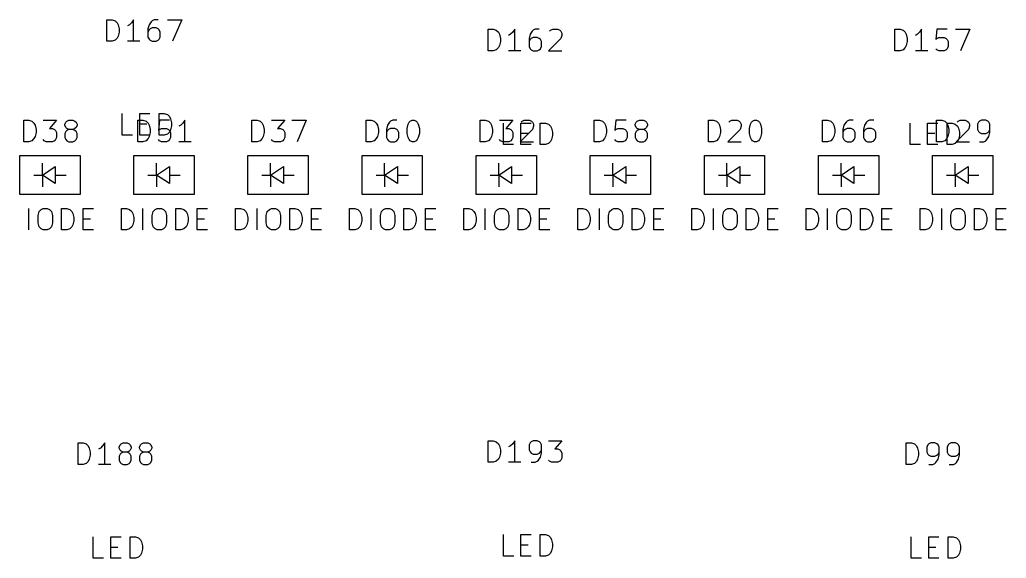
# Model space of a CAD drawing. Extents: x 34 to 373, y -124 to -1.
# Drawn here: x 326.77 to 372.6, y -122.47 to -97.45 of the extents above; entities that cross this region are included whole.
import ezdxf

# ---------------------------------------------------------------- set-up
doc = ezdxf.new("R2010")
doc.units = 0
doc.layers.add('BLACK', color=7, linetype='CONTINUOUS')

msp = doc.modelspace()

# ---------------------------------------------------------------- linework, layer by layer
at = {"layer": 'BLACK', "linetype": 'CONTINUOUS'}
for p, q in [((330.821, -98.4464), (330.821, -97.4464)), ((330.821, -97.4464), (331.059, -97.4464)), ((331.059, -97.4464), (331.201, -97.494)), ((331.201, -97.494), (331.297, -97.5892)), ((331.297, -97.5892), (331.344, -97.6845)), ((331.963, -97.5892), (331.868, -97.6845)), ((332.059, -97.4464), (331.963, -97.5892)), ((332.059, -98.4464), (332.059, -97.4464)), ((332.868, -97.5416), (332.773, -97.6845)), ((332.916, -97.494), (332.868, -97.5416)), ((333.011, -97.4464), (332.916, -97.494)), ((333.201, -97.4464), (333.011, -97.4464)), ((333.63, -97.4464), (334.297, -97.4464)), ((334.297, -97.4464), (333.868, -98.4464)), ((331.344, -97.6845), (331.392, -97.875)), ((331.392, -98.0178), (331.344, -98.2083)), ((331.392, -97.875), (331.392, -98.0178)), ((331.868, -97.6845), (331.773, -97.7321)), ((332.773, -97.6845), (332.725, -97.875)), ((332.725, -97.875), (332.725, -98.2559)), ((332.773, -97.9226), (332.725, -98.0178)), ((332.821, -97.875), (332.773, -97.9226)), ((332.916, -97.8273), (332.821, -97.875)), ((333.106, -97.8273), (332.916, -97.8273)), ((333.201, -97.875), (333.106, -97.8273)), ((333.249, -97.9226), (333.201, -97.875)), ((333.297, -98.0178), (333.249, -97.9226)), ((333.297, -98.2559), (333.297, -98.0178)), ((348.525, -98.8864), (348.525, -97.8864)), ((348.525, -97.8864), (348.763, -97.8864)), ((348.763, -97.8864), (348.905, -97.934)), ((348.905, -97.934), (349.001, -98.0292)), ((349.001, -98.0292), (349.048, -98.1245)), ((349.667, -98.0292), (349.572, -98.1245)), ((349.763, -97.8864), (349.667, -98.0292)), ((349.763, -98.8864), (349.763, -97.8864)), ((350.572, -97.9816), (350.477, -98.1245)), ((350.62, -97.934), (350.572, -97.9816)), ((350.715, -97.8864), (350.62, -97.934)), ((350.905, -97.8864), (350.715, -97.8864)), ((351.382, -97.9816), (351.429, -97.934)), ((351.429, -97.934), (351.525, -97.8864)), ((351.525, -97.8864), (351.763, -97.8864)), ((351.763, -97.8864), (351.858, -97.934)), ((351.858, -97.934), (351.905, -97.9816)), ((351.905, -97.9816), (351.953, -98.0769)), ((367.423, -98.8864), (367.423, -97.8864)), ((367.423, -97.8864), (367.661, -97.8864)), ((367.661, -97.8864), (367.803, -97.934)), ((367.803, -97.934), (367.899, -98.0292)), ((367.899, -98.0292), (367.946, -98.1245)), ((368.565, -98.0292), (368.47, -98.1245)), ((368.661, -97.8864), (368.565, -98.0292)), ((368.661, -98.8864), (368.661, -97.8864)), ((369.375, -97.8864), (369.327, -98.3626)), ((369.851, -97.8864), (369.375, -97.8864)), ((370.232, -97.8864), (370.899, -97.8864)), ((370.899, -97.8864), (370.47, -98.8864)), ((331.059, -98.4464), (330.821, -98.4464)), ((331.201, -98.3988), (331.059, -98.4464)), ((331.297, -98.3035), (331.201, -98.3988)), ((331.344, -98.2083), (331.297, -98.3035)), ((332.344, -98.4464), (331.773, -98.4464)), ((332.725, -98.2559), (332.773, -98.3511)), ((332.773, -98.3511), (332.821, -98.3988)), ((332.821, -98.3988), (332.916, -98.4464)), ((332.916, -98.4464), (333.106, -98.4464)), ((333.106, -98.4464), (333.201, -98.3988)), ((333.201, -98.3988), (333.249, -98.3511)), ((333.249, -98.3511), (333.297, -98.2559)), ((349.048, -98.1245), (349.096, -98.315)), ((349.096, -98.4578), (349.048, -98.6483)), ((349.096, -98.315), (349.096, -98.4578)), ((349.572, -98.1245), (349.477, -98.1721)), ((350.477, -98.1245), (350.429, -98.315)), ((350.429, -98.315), (350.429, -98.6959)), ((350.477, -98.3626), (350.429, -98.4578)), ((350.525, -98.315), (350.477, -98.3626)), ((350.62, -98.2673), (350.525, -98.315)), ((350.81, -98.2673), (350.62, -98.2673)), ((350.905, -98.315), (350.81, -98.2673)), ((350.953, -98.3626), (350.905, -98.315)), ((351.001, -98.4578), (350.953, -98.3626)), ((351.001, -98.6959), (351.001, -98.4578)), ((351.905, -98.315), (351.334, -98.8864)), ((351.953, -98.1721), (351.905, -98.315)), ((351.953, -98.0769), (351.953, -98.1721)), ((367.946, -98.1245), (367.994, -98.315)), ((367.994, -98.4578), (367.946, -98.6483)), ((367.994, -98.315), (367.994, -98.4578)), ((368.47, -98.1245), (368.375, -98.1721)), ((369.327, -98.3626), (369.375, -98.315)), ((369.375, -98.315), (369.47, -98.2673)), ((369.47, -98.2673), (369.708, -98.2673)), ((369.708, -98.2673), (369.803, -98.315)), ((369.803, -98.315), (369.851, -98.3626)), ((369.851, -98.3626), (369.899, -98.4578)), ((369.899, -98.4578), (369.899, -98.6959)), ((348.763, -98.8864), (348.525, -98.8864)), ((348.905, -98.8388), (348.763, -98.8864)), ((349.001, -98.7435), (348.905, -98.8388)), ((349.048, -98.6483), (349.001, -98.7435)), ((350.048, -98.8864), (349.477, -98.8864)), ((350.429, -98.6959), (350.477, -98.7911)), ((350.477, -98.7911), (350.525, -98.8388)), ((350.525, -98.8388), (350.62, -98.8864)), ((350.62, -98.8864), (350.81, -98.8864)), ((350.81, -98.8864), (350.905, -98.8388)), ((350.905, -98.8388), (350.953, -98.7911)), ((350.953, -98.7911), (351.001, -98.6959)), ((351.334, -98.8864), (351.953, -98.8864)), ((367.661, -98.8864), (367.423, -98.8864)), ((367.803, -98.8388), (367.661, -98.8864)), ((367.899, -98.7435), (367.803, -98.8388)), ((367.946, -98.6483), (367.899, -98.7435)), ((368.946, -98.8864), (368.375, -98.8864)), ((369.375, -98.8388), (369.327, -98.7911)), ((369.47, -98.8864), (369.375, -98.8388)), ((369.708, -98.8864), (369.47, -98.8864)), ((369.803, -98.8388), (369.708, -98.8864)), ((369.851, -98.7911), (369.803, -98.8388)), ((369.899, -98.6959), (369.851, -98.7911)), ((326.954, -103.113), (326.954, -102.113)), ((326.954, -102.113), (327.192, -102.113)), ((327.192, -102.113), (327.335, -102.161)), ((327.335, -102.161), (327.43, -102.256)), ((327.858, -102.113), (328.478, -102.113)), ((328.478, -102.113), (328.144, -102.494)), ((328.906, -102.209), (328.954, -102.161)), ((328.954, -102.161), (329.049, -102.113)), ((329.049, -102.113), (329.239, -102.113)), ((329.239, -102.113), (329.335, -102.161)), ((329.335, -102.161), (329.382, -102.209)), ((331.532, -102.806), (331.532, -101.806)), ((332.255, -103.113), (332.255, -102.113)), ((332.255, -102.113), (332.493, -102.113)), ((332.341, -102.806), (332.341, -101.806)), ((332.341, -101.806), (332.818, -101.806)), ((332.493, -102.113), (332.636, -102.161)), ((332.636, -102.161), (332.731, -102.256)), ((333.255, -102.113), (333.207, -102.59)), ((333.246, -102.806), (333.246, -101.806)), ((333.246, -101.806), (333.484, -101.806)), ((333.731, -102.113), (333.255, -102.113)), ((333.484, -101.806), (333.627, -101.854)), ((333.627, -101.854), (333.722, -101.949)), ((333.722, -101.949), (333.77, -102.044)), ((333.77, -102.044), (333.818, -102.235)), ((334.445, -102.113), (334.35, -102.256)), ((334.445, -103.113), (334.445, -102.113)), ((337.555, -103.113), (337.555, -102.113)), ((337.555, -102.113), (337.793, -102.113)), ((337.793, -102.113), (337.936, -102.161)), ((337.936, -102.161), (338.031, -102.256)), ((338.459, -102.113), (339.079, -102.113)), ((339.079, -102.113), (338.745, -102.494)), ((339.412, -102.113), (340.079, -102.113)), ((340.079, -102.113), (339.65, -103.113)), ((342.856, -103.113), (342.856, -102.113)), ((342.856, -102.113), (343.094, -102.113)), ((343.094, -102.113), (343.237, -102.161)), ((343.237, -102.161), (343.332, -102.256)), ((343.999, -102.161), (343.951, -102.209)), ((344.094, -102.113), (343.999, -102.161)), ((344.284, -102.113), (344.094, -102.113)), ((344.856, -102.209), (344.903, -102.161)), ((344.903, -102.161), (344.999, -102.113)), ((344.999, -102.113), (345.094, -102.113)), ((345.094, -102.113), (345.189, -102.161)), ((345.189, -102.161), (345.237, -102.209)), ((348.156, -103.113), (348.156, -102.113)), ((348.156, -102.113), (348.394, -102.113)), ((348.394, -102.113), (348.537, -102.161)), ((348.537, -102.161), (348.632, -102.256)), ((349.06, -102.113), (349.68, -102.113)), ((349.68, -102.113), (349.346, -102.494)), ((350.06, -102.209), (350.108, -102.161)), ((350.108, -102.161), (350.203, -102.113)), ((350.203, -102.113), (350.441, -102.113)), ((350.441, -102.113), (350.537, -102.161)), ((350.537, -102.161), (350.584, -102.209)), ((353.457, -103.113), (353.457, -102.113)), ((353.457, -102.113), (353.695, -102.113)), ((353.695, -102.113), (353.838, -102.161)), ((353.838, -102.161), (353.933, -102.256)), ((354.457, -102.113), (354.409, -102.59)), ((354.933, -102.113), (354.457, -102.113)), ((355.409, -102.209), (355.457, -102.161)), ((355.457, -102.161), (355.552, -102.113)), ((355.552, -102.113), (355.742, -102.113)), ((355.742, -102.113), (355.838, -102.161)), ((355.838, -102.161), (355.885, -102.209)), ((358.757, -103.113), (358.757, -102.113)), ((358.757, -102.113), (358.995, -102.113)), ((358.995, -102.113), (359.138, -102.161)), ((359.138, -102.161), (359.233, -102.256)), ((359.709, -102.209), (359.757, -102.161)), ((359.757, -102.161), (359.852, -102.113)), ((359.852, -102.113), (360.09, -102.113)), ((360.09, -102.113), (360.185, -102.161)), ((360.185, -102.161), (360.233, -102.209)), ((360.757, -102.209), (360.804, -102.161)), ((360.804, -102.161), (360.9, -102.113)), ((360.9, -102.113), (360.995, -102.113)), ((360.995, -102.113), (361.09, -102.161)), ((361.09, -102.161), (361.138, -102.209)), ((364.058, -103.113), (364.058, -102.113)), ((364.058, -102.113), (364.296, -102.113)), ((364.296, -102.113), (364.439, -102.161)), ((364.439, -102.161), (364.534, -102.256)), ((365.201, -102.161), (365.153, -102.209)), ((365.296, -102.113), (365.201, -102.161)), ((365.486, -102.113), (365.296, -102.113)), ((366.153, -102.161), (366.105, -102.209)), ((366.248, -102.113), (366.153, -102.161)), ((366.439, -102.113), (366.248, -102.113)), ((369.358, -103.113), (369.358, -102.113)), ((369.358, -102.113), (369.596, -102.113)), ((369.596, -102.113), (369.739, -102.161)), ((369.739, -102.161), (369.834, -102.256)), ((370.31, -102.209), (370.358, -102.161)), ((370.358, -102.161), (370.453, -102.113)), ((370.453, -102.113), (370.691, -102.113)), ((370.691, -102.113), (370.786, -102.161)), ((370.786, -102.161), (370.834, -102.209)), ((371.358, -102.161), (371.31, -102.209)), ((371.453, -102.113), (371.358, -102.161)), ((371.643, -102.113), (371.453, -102.113)), ((371.739, -102.161), (371.643, -102.113)), ((371.786, -102.209), (371.739, -102.161)), ((327.43, -102.256), (327.478, -102.351)), ((327.478, -102.351), (327.525, -102.542)), ((327.525, -102.542), (327.525, -102.685)), ((328.144, -102.494), (328.287, -102.494)), ((328.287, -102.494), (328.382, -102.542)), ((328.382, -102.542), (328.43, -102.59)), ((328.43, -102.59), (328.478, -102.685)), ((328.858, -102.304), (328.906, -102.209)), ((328.858, -102.351), (328.858, -102.304)), ((328.906, -102.447), (328.858, -102.351)), ((328.906, -102.637), (328.858, -102.732)), ((328.954, -102.494), (328.906, -102.447)), ((328.954, -102.59), (328.906, -102.637)), ((329.049, -102.542), (328.954, -102.494)), ((329.049, -102.542), (328.954, -102.59)), ((329.239, -102.542), (329.049, -102.542)), ((329.335, -102.494), (329.239, -102.542)), ((329.335, -102.59), (329.239, -102.542)), ((329.382, -102.447), (329.335, -102.494)), ((329.382, -102.637), (329.335, -102.59)), ((329.382, -102.209), (329.43, -102.304)), ((329.43, -102.351), (329.382, -102.447)), ((329.43, -102.732), (329.382, -102.637)), ((329.43, -102.304), (329.43, -102.351)), ((332.341, -102.283), (332.675, -102.283)), ((332.731, -102.256), (332.779, -102.351)), ((332.779, -102.351), (332.826, -102.542)), ((332.826, -102.542), (332.826, -102.685)), ((333.207, -102.59), (333.255, -102.542)), ((333.255, -102.542), (333.35, -102.494)), ((333.35, -102.494), (333.588, -102.494)), ((333.588, -102.494), (333.683, -102.542)), ((333.683, -102.542), (333.731, -102.59)), ((333.77, -102.568), (333.722, -102.664)), ((333.731, -102.59), (333.779, -102.685)), ((333.818, -102.378), (333.77, -102.568)), ((333.818, -102.235), (333.818, -102.378)), ((334.255, -102.351), (334.159, -102.399)), ((334.35, -102.256), (334.255, -102.351)), ((338.031, -102.256), (338.079, -102.351)), ((338.079, -102.351), (338.126, -102.542)), ((338.126, -102.542), (338.126, -102.685)), ((338.745, -102.494), (338.888, -102.494)), ((338.888, -102.494), (338.983, -102.542)), ((338.983, -102.542), (339.031, -102.59)), ((339.031, -102.59), (339.079, -102.685)), ((343.332, -102.256), (343.38, -102.351)), ((343.38, -102.351), (343.427, -102.542)), ((343.427, -102.542), (343.427, -102.685)), ((343.856, -102.351), (343.808, -102.542)), ((343.808, -102.542), (343.808, -102.923)), ((343.856, -102.59), (343.808, -102.685)), ((343.951, -102.209), (343.856, -102.351)), ((343.903, -102.542), (343.856, -102.59)), ((343.999, -102.494), (343.903, -102.542)), ((344.189, -102.494), (343.999, -102.494)), ((344.284, -102.542), (344.189, -102.494)), ((344.332, -102.59), (344.284, -102.542)), ((344.38, -102.685), (344.332, -102.59)), ((344.76, -102.494), (344.808, -102.304)), ((344.76, -102.732), (344.76, -102.494)), ((344.808, -102.304), (344.856, -102.209)), ((345.237, -102.209), (345.284, -102.304)), ((345.284, -102.304), (345.332, -102.494)), ((345.332, -102.494), (345.332, -102.732)), ((348.632, -102.256), (348.68, -102.351)), ((348.68, -102.351), (348.727, -102.542)), ((348.727, -102.542), (348.727, -102.685)), ((349.236, -103.246), (349.236, -102.246)), ((349.346, -102.494), (349.489, -102.494)), ((349.489, -102.494), (349.584, -102.542)), ((349.584, -102.542), (349.632, -102.59)), ((349.632, -102.59), (349.68, -102.685)), ((350.584, -102.542), (350.013, -103.113)), ((350.045, -103.246), (350.045, -102.246)), ((350.045, -102.246), (350.522, -102.246)), ((350.584, -102.209), (350.632, -102.304)), ((350.632, -102.399), (350.584, -102.542)), ((350.632, -102.304), (350.632, -102.399)), ((350.95, -103.246), (350.95, -102.246)), ((350.95, -102.246), (351.188, -102.246)), ((351.188, -102.246), (351.331, -102.294)), ((351.331, -102.294), (351.426, -102.389)), ((351.426, -102.389), (351.474, -102.484)), ((351.474, -102.484), (351.522, -102.675)), ((353.933, -102.256), (353.981, -102.351)), ((353.981, -102.351), (354.028, -102.542)), ((354.028, -102.542), (354.028, -102.685)), ((354.409, -102.59), (354.457, -102.542)), ((354.457, -102.542), (354.552, -102.494)), ((354.552, -102.494), (354.79, -102.494)), ((354.79, -102.494), (354.885, -102.542)), ((354.885, -102.542), (354.933, -102.59)), ((354.933, -102.59), (354.981, -102.685)), ((355.361, -102.304), (355.409, -102.209)), ((355.361, -102.351), (355.361, -102.304)), ((355.409, -102.447), (355.361, -102.351)), ((355.409, -102.637), (355.361, -102.732)), ((355.457, -102.494), (355.409, -102.447)), ((355.457, -102.59), (355.409, -102.637)), ((355.552, -102.542), (355.457, -102.494)), ((355.552, -102.542), (355.457, -102.59)), ((355.742, -102.542), (355.552, -102.542)), ((355.838, -102.494), (355.742, -102.542)), ((355.838, -102.59), (355.742, -102.542)), ((355.885, -102.447), (355.838, -102.494)), ((355.885, -102.637), (355.838, -102.59)), ((355.885, -102.209), (355.933, -102.304)), ((355.933, -102.351), (355.885, -102.447)), ((355.933, -102.732), (355.885, -102.637)), ((355.933, -102.304), (355.933, -102.351)), ((359.233, -102.256), (359.281, -102.351)), ((359.281, -102.351), (359.328, -102.542)), ((359.328, -102.542), (359.328, -102.685)), ((360.233, -102.542), (359.661, -103.113)), ((360.233, -102.209), (360.281, -102.304)), ((360.281, -102.399), (360.233, -102.542)), ((360.281, -102.304), (360.281, -102.399)), ((360.661, -102.494), (360.709, -102.304)), ((360.661, -102.732), (360.661, -102.494)), ((360.709, -102.304), (360.757, -102.209)), ((361.138, -102.209), (361.185, -102.304)), ((361.185, -102.304), (361.233, -102.494)), ((361.233, -102.494), (361.233, -102.732)), ((364.534, -102.256), (364.582, -102.351)), ((364.582, -102.351), (364.629, -102.542)), ((364.629, -102.542), (364.629, -102.685)), ((365.058, -102.351), (365.01, -102.542)), ((365.01, -102.542), (365.01, -102.923)), ((365.058, -102.59), (365.01, -102.685)), ((365.153, -102.209), (365.058, -102.351)), ((365.105, -102.542), (365.058, -102.59)), ((365.201, -102.494), (365.105, -102.542)), ((365.391, -102.494), (365.201, -102.494)), ((365.486, -102.542), (365.391, -102.494)), ((365.534, -102.59), (365.486, -102.542)), ((365.582, -102.685), (365.534, -102.59)), ((366.01, -102.351), (365.962, -102.542)), ((365.962, -102.542), (365.962, -102.923)), ((366.01, -102.59), (365.962, -102.685)), ((366.105, -102.209), (366.01, -102.351)), ((366.058, -102.542), (366.01, -102.59)), ((366.153, -102.494), (366.058, -102.542)), ((366.343, -102.494), (366.153, -102.494)), ((366.439, -102.542), (366.343, -102.494)), ((366.486, -102.59), (366.439, -102.542)), ((366.534, -102.685), (366.486, -102.59)), ((368.134, -103.246), (368.134, -102.246)), ((368.943, -103.246), (368.943, -102.246)), ((368.943, -102.246), (369.42, -102.246)), ((369.834, -102.256), (369.882, -102.351)), ((369.848, -103.246), (369.848, -102.246)), ((369.848, -102.246), (370.086, -102.246)), ((369.882, -102.351), (369.929, -102.542)), ((369.929, -102.542), (369.929, -102.685)), ((370.086, -102.246), (370.229, -102.294)), ((370.229, -102.294), (370.324, -102.389)), ((370.834, -102.542), (370.262, -103.113)), ((370.324, -102.389), (370.372, -102.484)), ((370.372, -102.484), (370.42, -102.675)), ((370.834, -102.209), (370.882, -102.304)), ((370.882, -102.399), (370.834, -102.542)), ((370.882, -102.304), (370.882, -102.399)), ((371.31, -102.209), (371.262, -102.304)), ((371.262, -102.304), (371.262, -102.542)), ((371.262, -102.542), (371.31, -102.637)), ((371.31, -102.637), (371.358, -102.685)), ((371.739, -102.685), (371.786, -102.637)), ((371.834, -102.304), (371.786, -102.209)), ((371.786, -102.637), (371.834, -102.542)), ((371.834, -102.685), (371.834, -102.304)), ((327.192, -103.113), (326.954, -103.113)), ((327.335, -103.066), (327.192, -103.113)), ((327.43, -102.971), (327.335, -103.066)), ((327.478, -102.875), (327.43, -102.971)), ((327.525, -102.685), (327.478, -102.875)), ((327.906, -103.066), (327.858, -103.018)), ((328.001, -103.113), (327.906, -103.066)), ((328.287, -103.113), (328.001, -103.113)), ((328.382, -103.066), (328.287, -103.113)), ((328.43, -103.018), (328.382, -103.066)), ((328.478, -102.923), (328.43, -103.018)), ((328.478, -102.685), (328.478, -102.923)), ((328.858, -102.732), (328.858, -102.923)), ((328.858, -102.923), (328.906, -103.018)), ((328.906, -103.018), (328.954, -103.066)), ((328.954, -103.066), (329.049, -103.113)), ((329.049, -103.113), (329.239, -103.113)), ((329.239, -103.113), (329.335, -103.066)), ((329.335, -103.066), (329.382, -103.018)), ((329.382, -103.018), (329.43, -102.923)), ((329.43, -102.923), (329.43, -102.732)), ((332.008, -102.806), (331.532, -102.806)), ((332.493, -103.113), (332.255, -103.113)), ((332.818, -102.806), (332.341, -102.806)), ((332.636, -103.066), (332.493, -103.113)), ((332.731, -102.971), (332.636, -103.066)), ((332.779, -102.875), (332.731, -102.971)), ((332.826, -102.685), (332.779, -102.875)), ((333.255, -103.066), (333.207, -103.018)), ((333.484, -102.806), (333.246, -102.806)), ((333.35, -103.113), (333.255, -103.066)), ((333.588, -103.113), (333.35, -103.113)), ((333.627, -102.759), (333.484, -102.806)), ((333.683, -103.066), (333.588, -103.113)), ((333.722, -102.664), (333.627, -102.759)), ((333.731, -103.018), (333.683, -103.066)), ((333.779, -102.923), (333.731, -103.018)), ((333.779, -102.685), (333.779, -102.923)), ((334.731, -103.113), (334.159, -103.113)), ((337.793, -103.113), (337.555, -103.113)), ((337.936, -103.066), (337.793, -103.113)), ((338.031, -102.971), (337.936, -103.066)), ((338.079, -102.875), (338.031, -102.971)), ((338.126, -102.685), (338.079, -102.875)), ((338.507, -103.066), (338.459, -103.018)), ((338.602, -103.113), (338.507, -103.066)), ((338.888, -103.113), (338.602, -103.113)), ((338.983, -103.066), (338.888, -103.113)), ((339.031, -103.018), (338.983, -103.066)), ((339.079, -102.923), (339.031, -103.018)), ((339.079, -102.685), (339.079, -102.923)), ((343.094, -103.113), (342.856, -103.113)), ((343.237, -103.066), (343.094, -103.113)), ((343.332, -102.971), (343.237, -103.066)), ((343.38, -102.875), (343.332, -102.971)), ((343.427, -102.685), (343.38, -102.875)), ((343.808, -102.923), (343.856, -103.018)), ((343.856, -103.018), (343.903, -103.066)), ((343.903, -103.066), (343.999, -103.113)), ((343.999, -103.113), (344.189, -103.113)), ((344.189, -103.113), (344.284, -103.066)), ((344.284, -103.066), (344.332, -103.018)), ((344.332, -103.018), (344.38, -102.923)), ((344.38, -102.923), (344.38, -102.685)), ((344.808, -102.923), (344.76, -102.732)), ((344.856, -103.018), (344.808, -102.923)), ((344.903, -103.066), (344.856, -103.018)), ((344.999, -103.113), (344.903, -103.066)), ((345.094, -103.113), (344.999, -103.113)), ((345.189, -103.066), (345.094, -103.113)), ((345.237, -103.018), (345.189, -103.066)), ((345.284, -102.923), (345.237, -103.018)), ((345.332, -102.732), (345.284, -102.923)), ((348.394, -103.113), (348.156, -103.113)), ((348.537, -103.066), (348.394, -103.113)), ((348.632, -102.971), (348.537, -103.066)), ((348.68, -102.875), (348.632, -102.971)), ((348.727, -102.685), (348.68, -102.875)), ((349.108, -103.066), (349.06, -103.018)), ((349.203, -103.113), (349.108, -103.066)), ((349.489, -103.113), (349.203, -103.113)), ((349.584, -103.066), (349.489, -103.113)), ((349.632, -103.018), (349.584, -103.066)), ((349.68, -102.923), (349.632, -103.018)), ((349.68, -102.685), (349.68, -102.923)), ((350.013, -103.113), (350.632, -103.113)), ((350.045, -102.723), (350.379, -102.723)), ((351.426, -103.104), (351.331, -103.199)), ((351.474, -103.008), (351.426, -103.104)), ((351.522, -102.818), (351.474, -103.008)), ((351.522, -102.675), (351.522, -102.818)), ((353.695, -103.113), (353.457, -103.113)), ((353.838, -103.066), (353.695, -103.113)), ((353.933, -102.971), (353.838, -103.066)), ((353.981, -102.875), (353.933, -102.971)), ((354.028, -102.685), (353.981, -102.875)), ((354.457, -103.066), (354.409, -103.018)), ((354.552, -103.113), (354.457, -103.066)), ((354.79, -103.113), (354.552, -103.113)), ((354.885, -103.066), (354.79, -103.113)), ((354.933, -103.018), (354.885, -103.066)), ((354.981, -102.923), (354.933, -103.018)), ((354.981, -102.685), (354.981, -102.923)), ((355.361, -102.732), (355.361, -102.923)), ((355.361, -102.923), (355.409, -103.018)), ((355.409, -103.018), (355.457, -103.066)), ((355.457, -103.066), (355.552, -103.113)), ((355.552, -103.113), (355.742, -103.113)), ((355.742, -103.113), (355.838, -103.066)), ((355.838, -103.066), (355.885, -103.018)), ((355.885, -103.018), (355.933, -102.923)), ((355.933, -102.923), (355.933, -102.732)), ((358.995, -103.113), (358.757, -103.113)), ((359.138, -103.066), (358.995, -103.113)), ((359.233, -102.971), (359.138, -103.066)), ((359.281, -102.875), (359.233, -102.971)), ((359.328, -102.685), (359.281, -102.875)), ((359.661, -103.113), (360.281, -103.113)), ((360.709, -102.923), (360.661, -102.732)), ((360.757, -103.018), (360.709, -102.923)), ((360.804, -103.066), (360.757, -103.018)), ((360.9, -103.113), (360.804, -103.066)), ((360.995, -103.113), (360.9, -103.113)), ((361.09, -103.066), (360.995, -103.113)), ((361.138, -103.018), (361.09, -103.066)), ((361.185, -102.923), (361.138, -103.018)), ((361.233, -102.732), (361.185, -102.923)), ((364.296, -103.113), (364.058, -103.113)), ((364.439, -103.066), (364.296, -103.113)), ((364.534, -102.971), (364.439, -103.066)), ((364.582, -102.875), (364.534, -102.971)), ((364.629, -102.685), (364.582, -102.875)), ((365.01, -102.923), (365.058, -103.018)), ((365.058, -103.018), (365.105, -103.066)), ((365.105, -103.066), (365.201, -103.113)), ((365.201, -103.113), (365.391, -103.113)), ((365.391, -103.113), (365.486, -103.066)), ((365.486, -103.066), (365.534, -103.018)), ((365.534, -103.018), (365.582, -102.923)), ((365.582, -102.923), (365.582, -102.685)), ((365.962, -102.923), (366.01, -103.018)), ((366.01, -103.018), (366.058, -103.066)), ((366.058, -103.066), (366.153, -103.113)), ((366.153, -103.113), (366.343, -103.113)), ((366.343, -103.113), (366.439, -103.066)), ((366.439, -103.066), (366.486, -103.018)), ((366.486, -103.018), (366.534, -102.923)), ((366.534, -102.923), (366.534, -102.685)), ((368.943, -102.723), (369.277, -102.723)), ((369.596, -103.113), (369.358, -103.113)), ((369.739, -103.066), (369.596, -103.113)), ((369.834, -102.971), (369.739, -103.066)), ((369.882, -102.875), (369.834, -102.971)), ((369.929, -102.685), (369.882, -102.875)), ((370.324, -103.104), (370.229, -103.199)), ((370.262, -103.113), (370.882, -103.113)), ((370.372, -103.008), (370.324, -103.104)), ((370.42, -102.818), (370.372, -103.008)), ((370.42, -102.675), (370.42, -102.818)), ((371.358, -102.685), (371.453, -102.732)), ((371.358, -103.113), (371.548, -103.113)), ((371.453, -102.732), (371.643, -102.732)), ((371.548, -103.113), (371.643, -103.066)), ((371.643, -102.732), (371.739, -102.685)), ((371.643, -103.066), (371.691, -103.018)), ((371.691, -103.018), (371.786, -102.875)), ((371.786, -102.875), (371.834, -102.685)), ((349.712, -103.246), (349.236, -103.246)), ((350.522, -103.246), (350.045, -103.246)), ((351.188, -103.246), (350.95, -103.246)), ((351.331, -103.199), (351.188, -103.246)), ((368.61, -103.246), (368.134, -103.246)), ((369.42, -103.246), (368.943, -103.246)), ((370.086, -103.246), (369.848, -103.246)), ((370.229, -103.199), (370.086, -103.246)), ((326.768, -103.761), (329.568, -103.761)), ((326.768, -105.561), (326.768, -103.761)), ((329.568, -103.761), (329.568, -105.561)), ((332.069, -103.761), (334.869, -103.761)), ((332.069, -105.561), (332.069, -103.761)), ((334.869, -103.761), (334.869, -105.561)), ((337.369, -103.761), (340.169, -103.761)), ((337.369, -105.561), (337.369, -103.761)), ((340.169, -103.761), (340.169, -105.561)), ((342.67, -103.761), (345.47, -103.761)), ((342.67, -105.561), (342.67, -103.761)), ((345.47, -103.761), (345.47, -105.561)), ((347.97, -103.761), (350.77, -103.761)), ((347.97, -105.561), (347.97, -103.761)), ((350.77, -103.761), (350.77, -105.561)), ((353.271, -103.761), (356.071, -103.761)), ((353.271, -105.561), (353.271, -103.761)), ((356.071, -103.761), (356.071, -105.561)), ((358.571, -103.761), (361.371, -103.761)), ((358.571, -105.561), (358.571, -103.761)), ((361.371, -103.761), (361.371, -105.561)), ((363.872, -103.761), (366.672, -103.761)), ((363.872, -105.561), (363.872, -103.761)), ((366.672, -103.761), (366.672, -105.561)), ((369.172, -103.761), (371.972, -103.761)), ((369.172, -105.561), (369.172, -103.761)), ((371.972, -103.761), (371.972, -105.561)), ((327.818, -104.661), (327.818, -104.111)), ((327.818, -104.661), (328.418, -104.261)), ((328.418, -104.261), (328.418, -105.061)), ((333.119, -104.661), (333.119, -104.111)), ((333.119, -104.661), (333.719, -104.261)), ((333.719, -104.261), (333.719, -105.061)), ((338.419, -104.661), (338.419, -104.111)), ((338.419, -104.661), (339.019, -104.261)), ((339.019, -104.261), (339.019, -105.061)), ((343.72, -104.661), (343.72, -104.111)), ((343.72, -104.661), (344.32, -104.261)), ((344.32, -104.261), (344.32, -105.061)), ((349.02, -104.661), (349.02, -104.111)), ((349.02, -104.661), (349.62, -104.261)), ((349.62, -104.261), (349.62, -105.061)), ((354.321, -104.661), (354.321, -104.111)), ((354.321, -104.661), (354.921, -104.261)), ((354.921, -104.261), (354.921, -105.061)), ((359.621, -104.661), (359.621, -104.111)), ((359.621, -104.661), (360.221, -104.261)), ((360.221, -104.261), (360.221, -105.061)), ((364.922, -104.661), (364.922, -104.111)), ((364.922, -104.661), (365.522, -104.261)), ((365.522, -104.261), (365.522, -105.061)), ((370.222, -104.661), (370.222, -104.111)), ((370.222, -104.661), (370.822, -104.261)), ((370.822, -104.261), (370.822, -105.061)), ((327.418, -104.661), (327.818, -104.661)), ((327.818, -104.661), (327.818, -105.211)), ((328.418, -105.061), (327.818, -104.661)), ((328.418, -104.661), (328.918, -104.661)), ((332.719, -104.661), (333.119, -104.661)), ((333.119, -104.661), (333.119, -105.211)), ((333.719, -105.061), (333.119, -104.661)), ((333.719, -104.661), (334.219, -104.661)), ((338.019, -104.661), (338.419, -104.661)), ((338.419, -104.661), (338.419, -105.211)), ((339.019, -105.061), (338.419, -104.661)), ((339.019, -104.661), (339.519, -104.661)), ((343.32, -104.661), (343.72, -104.661)), ((343.72, -104.661), (343.72, -105.211)), ((344.32, -105.061), (343.72, -104.661)), ((344.32, -104.661), (344.82, -104.661)), ((348.62, -104.661), (349.02, -104.661)), ((349.02, -104.661), (349.02, -105.211)), ((349.62, -105.061), (349.02, -104.661)), ((349.62, -104.661), (350.12, -104.661)), ((353.921, -104.661), (354.321, -104.661)), ((354.321, -104.661), (354.321, -105.211)), ((354.921, -105.061), (354.321, -104.661)), ((354.921, -104.661), (355.421, -104.661)), ((359.221, -104.661), (359.621, -104.661)), ((359.621, -104.661), (359.621, -105.211)), ((360.221, -105.061), (359.621, -104.661)), ((360.221, -104.661), (360.721, -104.661)), ((364.522, -104.661), (364.922, -104.661)), ((364.922, -104.661), (364.922, -105.211)), ((365.522, -105.061), (364.922, -104.661)), ((365.522, -104.661), (366.022, -104.661)), ((369.822, -104.661), (370.222, -104.661)), ((370.222, -104.661), (370.222, -105.211)), ((370.822, -105.061), (370.222, -104.661)), ((370.822, -104.661), (371.322, -104.661)), ((329.568, -105.561), (326.768, -105.561)), ((334.869, -105.561), (332.069, -105.561)), ((340.169, -105.561), (337.369, -105.561)), ((345.47, -105.561), (342.67, -105.561)), ((350.77, -105.561), (347.97, -105.561)), ((356.071, -105.561), (353.271, -105.561)), ((361.371, -105.561), (358.571, -105.561)), ((366.672, -105.561), (363.872, -105.561)), ((371.972, -105.561), (369.172, -105.561)), ((327.192, -107.213), (327.192, -106.213)), ((327.668, -106.356), (327.763, -106.261)), ((327.763, -106.261), (327.858, -106.213)), ((327.858, -106.213), (328.049, -106.213)), ((328.049, -106.213), (328.144, -106.261)), ((328.144, -106.261), (328.239, -106.356)), ((328.716, -107.213), (328.716, -106.213)), ((328.716, -106.213), (328.954, -106.213)), ((328.954, -106.213), (329.097, -106.261)), ((329.097, -106.261), (329.192, -106.356)), ((329.716, -107.213), (329.716, -106.213)), ((329.716, -106.213), (330.192, -106.213)), ((331.493, -107.213), (331.493, -106.213)), ((331.493, -106.213), (331.731, -106.213)), ((331.731, -106.213), (331.874, -106.261)), ((331.874, -106.261), (331.969, -106.356)), ((332.493, -107.213), (332.493, -106.213)), ((332.969, -106.356), (333.064, -106.261)), ((333.064, -106.261), (333.159, -106.213)), ((333.159, -106.213), (333.35, -106.213)), ((333.35, -106.213), (333.445, -106.261)), ((333.445, -106.261), (333.54, -106.356)), ((334.017, -107.213), (334.017, -106.213)), ((334.017, -106.213), (334.255, -106.213)), ((334.255, -106.213), (334.398, -106.261)), ((334.398, -106.261), (334.493, -106.356)), ((335.017, -107.213), (335.017, -106.213)), ((335.017, -106.213), (335.493, -106.213)), ((336.793, -107.213), (336.793, -106.213)), ((336.793, -106.213), (337.031, -106.213)), ((337.031, -106.213), (337.174, -106.261)), ((337.174, -106.261), (337.269, -106.356)), ((337.793, -107.213), (337.793, -106.213)), ((338.269, -106.356), (338.364, -106.261)), ((338.364, -106.261), (338.459, -106.213)), ((338.459, -106.213), (338.65, -106.213)), ((338.65, -106.213), (338.745, -106.261)), ((338.745, -106.261), (338.84, -106.356)), ((339.317, -107.213), (339.317, -106.213)), ((339.317, -106.213), (339.555, -106.213)), ((339.555, -106.213), (339.698, -106.261)), ((339.698, -106.261), (339.793, -106.356)), ((340.317, -107.213), (340.317, -106.213)), ((340.317, -106.213), (340.793, -106.213)), ((342.094, -107.213), (342.094, -106.213)), ((342.094, -106.213), (342.332, -106.213)), ((342.332, -106.213), (342.475, -106.261)), ((342.475, -106.261), (342.57, -106.356)), ((343.094, -107.213), (343.094, -106.213)), ((343.57, -106.356), (343.665, -106.261)), ((343.665, -106.261), (343.76, -106.213)), ((343.76, -106.213), (343.951, -106.213)), ((343.951, -106.213), (344.046, -106.261)), ((344.046, -106.261), (344.141, -106.356)), ((344.618, -107.213), (344.618, -106.213)), ((344.618, -106.213), (344.856, -106.213)), ((344.856, -106.213), (344.999, -106.261)), ((344.999, -106.261), (345.094, -106.356)), ((345.618, -107.213), (345.618, -106.213)), ((345.618, -106.213), (346.094, -106.213)), ((347.394, -107.213), (347.394, -106.213)), ((347.394, -106.213), (347.632, -106.213)), ((347.632, -106.213), (347.775, -106.261)), ((347.775, -106.261), (347.87, -106.356)), ((348.394, -107.213), (348.394, -106.213)), ((348.87, -106.356), (348.965, -106.261)), ((348.965, -106.261), (349.06, -106.213)), ((349.06, -106.213), (349.251, -106.213)), ((349.251, -106.213), (349.346, -106.261)), ((349.346, -106.261), (349.441, -106.356)), ((349.918, -107.213), (349.918, -106.213)), ((349.918, -106.213), (350.156, -106.213)), ((350.156, -106.213), (350.299, -106.261)), ((350.299, -106.261), (350.394, -106.356)), ((350.918, -107.213), (350.918, -106.213)), ((350.918, -106.213), (351.394, -106.213)), ((352.695, -107.213), (352.695, -106.213)), ((352.695, -106.213), (352.933, -106.213)), ((352.933, -106.213), (353.076, -106.261)), ((353.076, -106.261), (353.171, -106.356)), ((353.695, -107.213), (353.695, -106.213)), ((354.171, -106.356), (354.266, -106.261)), ((354.266, -106.261), (354.361, -106.213)), ((354.361, -106.213), (354.552, -106.213)), ((354.552, -106.213), (354.647, -106.261)), ((354.647, -106.261), (354.742, -106.356)), ((355.219, -107.213), (355.219, -106.213)), ((355.219, -106.213), (355.457, -106.213)), ((355.457, -106.213), (355.6, -106.261)), ((355.6, -106.261), (355.695, -106.356)), ((356.219, -107.213), (356.219, -106.213)), ((356.219, -106.213), (356.695, -106.213)), ((357.995, -107.213), (357.995, -106.213)), ((357.995, -106.213), (358.233, -106.213)), ((358.233, -106.213), (358.376, -106.261)), ((358.376, -106.261), (358.471, -106.356)), ((358.995, -107.213), (358.995, -106.213)), ((359.471, -106.356), (359.566, -106.261)), ((359.566, -106.261), (359.661, -106.213)), ((359.661, -106.213), (359.852, -106.213)), ((359.852, -106.213), (359.947, -106.261)), ((359.947, -106.261), (360.042, -106.356)), ((360.519, -107.213), (360.519, -106.213)), ((360.519, -106.213), (360.757, -106.213)), ((360.757, -106.213), (360.9, -106.261)), ((360.9, -106.261), (360.995, -106.356)), ((361.519, -107.213), (361.519, -106.213)), ((361.519, -106.213), (361.995, -106.213)), ((363.296, -107.213), (363.296, -106.213)), ((363.296, -106.213), (363.534, -106.213)), ((363.534, -106.213), (363.677, -106.261)), ((363.677, -106.261), (363.772, -106.356)), ((364.296, -107.213), (364.296, -106.213)), ((364.772, -106.356), (364.867, -106.261)), ((364.867, -106.261), (364.962, -106.213)), ((364.962, -106.213), (365.153, -106.213)), ((365.153, -106.213), (365.248, -106.261)), ((365.248, -106.261), (365.343, -106.356)), ((365.82, -107.213), (365.82, -106.213)), ((365.82, -106.213), (366.058, -106.213)), ((366.058, -106.213), (366.201, -106.261)), ((366.201, -106.261), (366.296, -106.356)), ((366.82, -107.213), (366.82, -106.213)), ((366.82, -106.213), (367.296, -106.213)), ((368.596, -107.213), (368.596, -106.213)), ((368.596, -106.213), (368.834, -106.213)), ((368.834, -106.213), (368.977, -106.261)), ((368.977, -106.261), (369.072, -106.356)), ((369.596, -107.213), (369.596, -106.213)), ((370.072, -106.356), (370.167, -106.261)), ((370.167, -106.261), (370.262, -106.213)), ((370.262, -106.213), (370.453, -106.213)), ((370.453, -106.213), (370.548, -106.261)), ((370.548, -106.261), (370.643, -106.356)), ((371.12, -107.213), (371.12, -106.213)), ((371.12, -106.213), (371.358, -106.213)), ((371.358, -106.213), (371.501, -106.261)), ((371.501, -106.261), (371.596, -106.356)), ((372.12, -107.213), (372.12, -106.213)), ((372.12, -106.213), (372.596, -106.213)), ((327.62, -106.547), (327.668, -106.356)), ((327.62, -106.88), (327.62, -106.547)), ((328.239, -106.356), (328.287, -106.547)), ((328.287, -106.547), (328.287, -106.88)), ((329.192, -106.356), (329.239, -106.451)), ((329.239, -106.451), (329.287, -106.642)), ((329.287, -106.642), (329.287, -106.785)), ((329.716, -106.69), (330.049, -106.69)), ((331.969, -106.356), (332.017, -106.451)), ((332.017, -106.451), (332.064, -106.642)), ((332.064, -106.642), (332.064, -106.785)), ((332.921, -106.547), (332.969, -106.356)), ((332.921, -106.88), (332.921, -106.547)), ((333.54, -106.356), (333.588, -106.547)), ((333.588, -106.547), (333.588, -106.88)), ((334.493, -106.356), (334.54, -106.451)), ((334.54, -106.451), (334.588, -106.642)), ((334.588, -106.642), (334.588, -106.785)), ((335.017, -106.69), (335.35, -106.69)), ((337.269, -106.356), (337.317, -106.451)), ((337.317, -106.451), (337.364, -106.642)), ((337.364, -106.642), (337.364, -106.785)), ((338.221, -106.547), (338.269, -106.356)), ((338.221, -106.88), (338.221, -106.547)), ((338.84, -106.356), (338.888, -106.547)), ((338.888, -106.547), (338.888, -106.88)), ((339.793, -106.356), (339.84, -106.451)), ((339.84, -106.451), (339.888, -106.642)), ((339.888, -106.642), (339.888, -106.785)), ((340.317, -106.69), (340.65, -106.69)), ((342.57, -106.356), (342.618, -106.451)), ((342.618, -106.451), (342.665, -106.642)), ((342.665, -106.642), (342.665, -106.785)), ((343.522, -106.547), (343.57, -106.356)), ((343.522, -106.88), (343.522, -106.547)), ((344.141, -106.356), (344.189, -106.547)), ((344.189, -106.547), (344.189, -106.88)), ((345.094, -106.356), (345.141, -106.451)), ((345.141, -106.451), (345.189, -106.642)), ((345.189, -106.642), (345.189, -106.785)), ((345.618, -106.69), (345.951, -106.69)), ((347.87, -106.356), (347.918, -106.451)), ((347.918, -106.451), (347.965, -106.642)), ((347.965, -106.642), (347.965, -106.785)), ((348.822, -106.547), (348.87, -106.356)), ((348.822, -106.88), (348.822, -106.547)), ((349.441, -106.356), (349.489, -106.547)), ((349.489, -106.547), (349.489, -106.88)), ((350.394, -106.356), (350.441, -106.451)), ((350.441, -106.451), (350.489, -106.642)), ((350.489, -106.642), (350.489, -106.785)), ((350.918, -106.69), (351.251, -106.69)), ((353.171, -106.356), (353.219, -106.451)), ((353.219, -106.451), (353.266, -106.642)), ((353.266, -106.642), (353.266, -106.785)), ((354.123, -106.547), (354.171, -106.356)), ((354.123, -106.88), (354.123, -106.547)), ((354.742, -106.356), (354.79, -106.547)), ((354.79, -106.547), (354.79, -106.88)), ((355.695, -106.356), (355.742, -106.451)), ((355.742, -106.451), (355.79, -106.642)), ((355.79, -106.642), (355.79, -106.785)), ((356.219, -106.69), (356.552, -106.69)), ((358.471, -106.356), (358.519, -106.451)), ((358.519, -106.451), (358.566, -106.642)), ((358.566, -106.642), (358.566, -106.785)), ((359.423, -106.547), (359.471, -106.356)), ((359.423, -106.88), (359.423, -106.547)), ((360.042, -106.356), (360.09, -106.547)), ((360.09, -106.547), (360.09, -106.88)), ((360.995, -106.356), (361.042, -106.451)), ((361.042, -106.451), (361.09, -106.642)), ((361.09, -106.642), (361.09, -106.785)), ((361.519, -106.69), (361.852, -106.69)), ((363.772, -106.356), (363.82, -106.451)), ((363.82, -106.451), (363.867, -106.642)), ((363.867, -106.642), (363.867, -106.785)), ((364.724, -106.547), (364.772, -106.356)), ((364.724, -106.88), (364.724, -106.547)), ((365.343, -106.356), (365.391, -106.547)), ((365.391, -106.547), (365.391, -106.88)), ((366.296, -106.356), (366.343, -106.451)), ((366.343, -106.451), (366.391, -106.642)), ((366.391, -106.642), (366.391, -106.785)), ((366.82, -106.69), (367.153, -106.69)), ((369.072, -106.356), (369.12, -106.451)), ((369.12, -106.451), (369.167, -106.642)), ((369.167, -106.642), (369.167, -106.785)), ((370.024, -106.547), (370.072, -106.356)), ((370.024, -106.88), (370.024, -106.547)), ((370.643, -106.356), (370.691, -106.547)), ((370.691, -106.547), (370.691, -106.88)), ((371.596, -106.356), (371.643, -106.451)), ((371.643, -106.451), (371.691, -106.642)), ((371.691, -106.642), (371.691, -106.785)), ((372.12, -106.69), (372.453, -106.69)), ((327.668, -107.071), (327.62, -106.88)), ((327.763, -107.166), (327.668, -107.071)), ((327.858, -107.213), (327.763, -107.166)), ((328.049, -107.213), (327.858, -107.213)), ((328.144, -107.166), (328.049, -107.213)), ((328.239, -107.071), (328.144, -107.166)), ((328.287, -106.88), (328.239, -107.071)), ((328.954, -107.213), (328.716, -107.213)), ((329.097, -107.166), (328.954, -107.213)), ((329.192, -107.071), (329.097, -107.166)), ((329.239, -106.975), (329.192, -107.071)), ((329.287, -106.785), (329.239, -106.975)), ((330.192, -107.213), (329.716, -107.213)), ((331.731, -107.213), (331.493, -107.213)), ((331.874, -107.166), (331.731, -107.213)), ((331.969, -107.071), (331.874, -107.166)), ((332.017, -106.975), (331.969, -107.071)), ((332.064, -106.785), (332.017, -106.975)), ((332.969, -107.071), (332.921, -106.88)), ((333.064, -107.166), (332.969, -107.071)), ((333.159, -107.213), (333.064, -107.166)), ((333.35, -107.213), (333.159, -107.213)), ((333.445, -107.166), (333.35, -107.213)), ((333.54, -107.071), (333.445, -107.166)), ((333.588, -106.88), (333.54, -107.071)), ((334.255, -107.213), (334.017, -107.213)), ((334.398, -107.166), (334.255, -107.213)), ((334.493, -107.071), (334.398, -107.166)), ((334.54, -106.975), (334.493, -107.071)), ((334.588, -106.785), (334.54, -106.975)), ((335.493, -107.213), (335.017, -107.213)), ((337.031, -107.213), (336.793, -107.213)), ((337.174, -107.166), (337.031, -107.213)), ((337.269, -107.071), (337.174, -107.166)), ((337.317, -106.975), (337.269, -107.071)), ((337.364, -106.785), (337.317, -106.975)), ((338.269, -107.071), (338.221, -106.88)), ((338.364, -107.166), (338.269, -107.071)), ((338.459, -107.213), (338.364, -107.166)), ((338.65, -107.213), (338.459, -107.213)), ((338.745, -107.166), (338.65, -107.213)), ((338.84, -107.071), (338.745, -107.166)), ((338.888, -106.88), (338.84, -107.071)), ((339.555, -107.213), (339.317, -107.213)), ((339.698, -107.166), (339.555, -107.213)), ((339.793, -107.071), (339.698, -107.166)), ((339.84, -106.975), (339.793, -107.071)), ((339.888, -106.785), (339.84, -106.975)), ((340.793, -107.213), (340.317, -107.213)), ((342.332, -107.213), (342.094, -107.213)), ((342.475, -107.166), (342.332, -107.213)), ((342.57, -107.071), (342.475, -107.166)), ((342.618, -106.975), (342.57, -107.071)), ((342.665, -106.785), (342.618, -106.975)), ((343.57, -107.071), (343.522, -106.88)), ((343.665, -107.166), (343.57, -107.071)), ((343.76, -107.213), (343.665, -107.166)), ((343.951, -107.213), (343.76, -107.213)), ((344.046, -107.166), (343.951, -107.213)), ((344.141, -107.071), (344.046, -107.166)), ((344.189, -106.88), (344.141, -107.071)), ((344.856, -107.213), (344.618, -107.213)), ((344.999, -107.166), (344.856, -107.213)), ((345.094, -107.071), (344.999, -107.166)), ((345.141, -106.975), (345.094, -107.071)), ((345.189, -106.785), (345.141, -106.975)), ((346.094, -107.213), (345.618, -107.213)), ((347.632, -107.213), (347.394, -107.213)), ((347.775, -107.166), (347.632, -107.213)), ((347.87, -107.071), (347.775, -107.166)), ((347.918, -106.975), (347.87, -107.071)), ((347.965, -106.785), (347.918, -106.975)), ((348.87, -107.071), (348.822, -106.88)), ((348.965, -107.166), (348.87, -107.071)), ((349.06, -107.213), (348.965, -107.166)), ((349.251, -107.213), (349.06, -107.213)), ((349.346, -107.166), (349.251, -107.213)), ((349.441, -107.071), (349.346, -107.166)), ((349.489, -106.88), (349.441, -107.071)), ((350.156, -107.213), (349.918, -107.213)), ((350.299, -107.166), (350.156, -107.213)), ((350.394, -107.071), (350.299, -107.166)), ((350.441, -106.975), (350.394, -107.071)), ((350.489, -106.785), (350.441, -106.975)), ((351.394, -107.213), (350.918, -107.213)), ((352.933, -107.213), (352.695, -107.213)), ((353.076, -107.166), (352.933, -107.213)), ((353.171, -107.071), (353.076, -107.166)), ((353.219, -106.975), (353.171, -107.071)), ((353.266, -106.785), (353.219, -106.975)), ((354.171, -107.071), (354.123, -106.88)), ((354.266, -107.166), (354.171, -107.071)), ((354.361, -107.213), (354.266, -107.166)), ((354.552, -107.213), (354.361, -107.213)), ((354.647, -107.166), (354.552, -107.213)), ((354.742, -107.071), (354.647, -107.166)), ((354.79, -106.88), (354.742, -107.071)), ((355.457, -107.213), (355.219, -107.213)), ((355.6, -107.166), (355.457, -107.213)), ((355.695, -107.071), (355.6, -107.166)), ((355.742, -106.975), (355.695, -107.071)), ((355.79, -106.785), (355.742, -106.975)), ((356.695, -107.213), (356.219, -107.213)), ((358.233, -107.213), (357.995, -107.213)), ((358.376, -107.166), (358.233, -107.213)), ((358.471, -107.071), (358.376, -107.166)), ((358.519, -106.975), (358.471, -107.071)), ((358.566, -106.785), (358.519, -106.975)), ((359.471, -107.071), (359.423, -106.88)), ((359.566, -107.166), (359.471, -107.071)), ((359.661, -107.213), (359.566, -107.166)), ((359.852, -107.213), (359.661, -107.213)), ((359.947, -107.166), (359.852, -107.213)), ((360.042, -107.071), (359.947, -107.166)), ((360.09, -106.88), (360.042, -107.071)), ((360.757, -107.213), (360.519, -107.213)), ((360.9, -107.166), (360.757, -107.213)), ((360.995, -107.071), (360.9, -107.166)), ((361.042, -106.975), (360.995, -107.071)), ((361.09, -106.785), (361.042, -106.975)), ((361.995, -107.213), (361.519, -107.213)), ((363.534, -107.213), (363.296, -107.213)), ((363.677, -107.166), (363.534, -107.213)), ((363.772, -107.071), (363.677, -107.166)), ((363.82, -106.975), (363.772, -107.071)), ((363.867, -106.785), (363.82, -106.975)), ((364.772, -107.071), (364.724, -106.88)), ((364.867, -107.166), (364.772, -107.071)), ((364.962, -107.213), (364.867, -107.166)), ((365.153, -107.213), (364.962, -107.213)), ((365.248, -107.166), (365.153, -107.213)), ((365.343, -107.071), (365.248, -107.166)), ((365.391, -106.88), (365.343, -107.071)), ((366.058, -107.213), (365.82, -107.213)), ((366.201, -107.166), (366.058, -107.213)), ((366.296, -107.071), (366.201, -107.166)), ((366.343, -106.975), (366.296, -107.071)), ((366.391, -106.785), (366.343, -106.975)), ((367.296, -107.213), (366.82, -107.213)), ((368.834, -107.213), (368.596, -107.213)), ((368.977, -107.166), (368.834, -107.213)), ((369.072, -107.071), (368.977, -107.166)), ((369.12, -106.975), (369.072, -107.071)), ((369.167, -106.785), (369.12, -106.975)), ((370.072, -107.071), (370.024, -106.88)), ((370.167, -107.166), (370.072, -107.071)), ((370.262, -107.213), (370.167, -107.166)), ((370.453, -107.213), (370.262, -107.213)), ((370.548, -107.166), (370.453, -107.213)), ((370.643, -107.071), (370.548, -107.166)), ((370.691, -106.88), (370.643, -107.071)), ((371.358, -107.213), (371.12, -107.213)), ((371.501, -107.166), (371.358, -107.213)), ((371.596, -107.071), (371.501, -107.166)), ((371.643, -106.975), (371.596, -107.071)), ((371.691, -106.785), (371.643, -106.975)), ((372.596, -107.213), (372.12, -107.213)), ((329.476, -118.106), (329.476, -117.106)), ((329.476, -117.106), (329.714, -117.106)), ((329.714, -117.106), (329.856, -117.154)), ((329.856, -117.154), (329.952, -117.249)), ((329.952, -117.249), (329.999, -117.344)), ((330.618, -117.249), (330.523, -117.344)), ((330.714, -117.106), (330.618, -117.249)), ((330.714, -118.106), (330.714, -117.106)), ((331.38, -117.297), (331.428, -117.202)), ((331.38, -117.344), (331.38, -117.297)), ((331.428, -117.202), (331.476, -117.154)), ((331.476, -117.154), (331.571, -117.106)), ((331.571, -117.106), (331.761, -117.106)), ((331.761, -117.106), (331.856, -117.154)), ((331.856, -117.154), (331.904, -117.202)), ((331.904, -117.202), (331.952, -117.297)), ((331.952, -117.297), (331.952, -117.344)), ((332.333, -117.297), (332.38, -117.202)), ((332.333, -117.344), (332.333, -117.297)), ((332.38, -117.202), (332.428, -117.154)), ((332.428, -117.154), (332.523, -117.106)), ((332.523, -117.106), (332.714, -117.106)), ((332.714, -117.106), (332.809, -117.154)), ((332.809, -117.154), (332.856, -117.202)), ((332.856, -117.202), (332.904, -117.297)), ((332.904, -117.297), (332.904, -117.344)), ((348.526, -118.004), (348.526, -117.004)), ((348.526, -117.004), (348.764, -117.004)), ((348.764, -117.004), (348.906, -117.052)), ((348.906, -117.052), (349.002, -117.147)), ((349.002, -117.147), (349.049, -117.242)), ((349.049, -117.242), (349.097, -117.433)), ((349.573, -117.242), (349.478, -117.29)), ((349.668, -117.147), (349.573, -117.242)), ((349.764, -117.004), (349.668, -117.147)), ((349.764, -118.004), (349.764, -117.004)), ((350.478, -117.1), (350.43, -117.195)), ((350.43, -117.195), (350.43, -117.433)), ((350.526, -117.052), (350.478, -117.1)), ((350.621, -117.004), (350.526, -117.052)), ((350.811, -117.004), (350.621, -117.004)), ((350.906, -117.052), (350.811, -117.004)), ((350.954, -117.1), (350.906, -117.052)), ((351.002, -117.195), (350.954, -117.1)), ((351.002, -117.576), (351.002, -117.195)), ((351.335, -117.004), (351.954, -117.004)), ((351.954, -117.004), (351.621, -117.385)), ((367.949, -118.106), (367.949, -117.106)), ((367.949, -117.106), (368.187, -117.106)), ((368.187, -117.106), (368.33, -117.154)), ((368.33, -117.154), (368.425, -117.249)), ((368.425, -117.249), (368.473, -117.344)), ((368.949, -117.202), (368.901, -117.297)), ((368.901, -117.297), (368.901, -117.535)), ((368.996, -117.154), (368.949, -117.202)), ((369.092, -117.106), (368.996, -117.154)), ((369.282, -117.106), (369.092, -117.106)), ((369.377, -117.154), (369.282, -117.106)), ((369.425, -117.202), (369.377, -117.154)), ((369.473, -117.297), (369.425, -117.202)), ((369.473, -117.678), (369.473, -117.297)), ((369.901, -117.202), (369.853, -117.297)), ((369.853, -117.297), (369.853, -117.535)), ((369.949, -117.154), (369.901, -117.202)), ((370.044, -117.106), (369.949, -117.154)), ((370.234, -117.106), (370.044, -117.106)), ((370.33, -117.154), (370.234, -117.106)), ((370.377, -117.202), (370.33, -117.154)), ((370.425, -117.297), (370.377, -117.202)), ((370.425, -117.678), (370.425, -117.297)), ((329.999, -117.344), (330.047, -117.535)), ((330.047, -117.678), (329.999, -117.868)), ((330.047, -117.535), (330.047, -117.678)), ((330.523, -117.344), (330.428, -117.392)), ((331.428, -117.44), (331.38, -117.344)), ((331.428, -117.63), (331.38, -117.725)), ((331.38, -117.725), (331.38, -117.916)), ((331.476, -117.487), (331.428, -117.44)), ((331.476, -117.583), (331.428, -117.63)), ((331.571, -117.535), (331.476, -117.487)), ((331.571, -117.535), (331.476, -117.583)), ((331.761, -117.535), (331.571, -117.535)), ((331.856, -117.487), (331.761, -117.535)), ((331.856, -117.583), (331.761, -117.535)), ((331.904, -117.44), (331.856, -117.487)), ((331.904, -117.63), (331.856, -117.583)), ((331.952, -117.344), (331.904, -117.44)), ((331.952, -117.725), (331.904, -117.63)), ((331.952, -117.916), (331.952, -117.725)), ((332.38, -117.44), (332.333, -117.344)), ((332.38, -117.63), (332.333, -117.725)), ((332.333, -117.725), (332.333, -117.916)), ((332.428, -117.487), (332.38, -117.44)), ((332.428, -117.583), (332.38, -117.63)), ((332.523, -117.535), (332.428, -117.487)), ((332.523, -117.535), (332.428, -117.583)), ((332.714, -117.535), (332.523, -117.535)), ((332.809, -117.487), (332.714, -117.535)), ((332.809, -117.583), (332.714, -117.535)), ((332.856, -117.44), (332.809, -117.487)), ((332.856, -117.63), (332.809, -117.583)), ((332.904, -117.344), (332.856, -117.44)), ((332.904, -117.725), (332.856, -117.63)), ((332.904, -117.916), (332.904, -117.725)), ((349.049, -117.766), (349.002, -117.862)), ((349.097, -117.576), (349.049, -117.766)), ((349.097, -117.433), (349.097, -117.576)), ((350.43, -117.433), (350.478, -117.528)), ((350.478, -117.528), (350.526, -117.576)), ((350.526, -117.576), (350.621, -117.623)), ((350.621, -117.623), (350.811, -117.623)), ((350.811, -117.623), (350.906, -117.576)), ((350.859, -117.909), (350.954, -117.766)), ((350.906, -117.576), (350.954, -117.528)), ((350.954, -117.528), (351.002, -117.433)), ((350.954, -117.766), (351.002, -117.576)), ((351.621, -117.385), (351.764, -117.385)), ((351.764, -117.385), (351.859, -117.433)), ((351.859, -117.433), (351.906, -117.481)), ((351.906, -117.481), (351.954, -117.576)), ((351.954, -117.576), (351.954, -117.814)), ((368.473, -117.344), (368.52, -117.535)), ((368.52, -117.678), (368.473, -117.868)), ((368.52, -117.535), (368.52, -117.678)), ((368.901, -117.535), (368.949, -117.63)), ((368.949, -117.63), (368.996, -117.678)), ((368.996, -117.678), (369.092, -117.725)), ((369.092, -117.725), (369.282, -117.725)), ((369.282, -117.725), (369.377, -117.678)), ((369.377, -117.678), (369.425, -117.63)), ((369.425, -117.63), (369.473, -117.535)), ((369.425, -117.868), (369.473, -117.678)), ((369.853, -117.535), (369.901, -117.63)), ((369.901, -117.63), (369.949, -117.678)), ((369.949, -117.678), (370.044, -117.725)), ((370.044, -117.725), (370.234, -117.725)), ((370.234, -117.725), (370.33, -117.678)), ((370.33, -117.678), (370.377, -117.63)), ((370.377, -117.63), (370.425, -117.535)), ((370.377, -117.868), (370.425, -117.678)), ((329.714, -118.106), (329.476, -118.106)), ((329.856, -118.059), (329.714, -118.106)), ((329.952, -117.964), (329.856, -118.059)), ((329.999, -117.868), (329.952, -117.964)), ((330.999, -118.106), (330.428, -118.106)), ((331.38, -117.916), (331.428, -118.011)), ((331.428, -118.011), (331.476, -118.059)), ((331.476, -118.059), (331.571, -118.106)), ((331.571, -118.106), (331.761, -118.106)), ((331.761, -118.106), (331.856, -118.059)), ((331.856, -118.059), (331.904, -118.011)), ((331.904, -118.011), (331.952, -117.916)), ((332.333, -117.916), (332.38, -118.011)), ((332.38, -118.011), (332.428, -118.059)), ((332.428, -118.059), (332.523, -118.106)), ((332.523, -118.106), (332.714, -118.106)), ((332.714, -118.106), (332.809, -118.059)), ((332.809, -118.059), (332.856, -118.011)), ((332.856, -118.011), (332.904, -117.916)), ((348.764, -118.004), (348.526, -118.004)), ((348.906, -117.957), (348.764, -118.004)), ((349.002, -117.862), (348.906, -117.957)), ((350.049, -118.004), (349.478, -118.004)), ((350.526, -118.004), (350.716, -118.004)), ((350.716, -118.004), (350.811, -117.957)), ((350.811, -117.957), (350.859, -117.909)), ((351.383, -117.957), (351.335, -117.909)), ((351.478, -118.004), (351.383, -117.957)), ((351.764, -118.004), (351.478, -118.004)), ((351.859, -117.957), (351.764, -118.004)), ((351.906, -117.909), (351.859, -117.957)), ((351.954, -117.814), (351.906, -117.909)), ((368.187, -118.106), (367.949, -118.106)), ((368.33, -118.059), (368.187, -118.106)), ((368.425, -117.964), (368.33, -118.059)), ((368.473, -117.868), (368.425, -117.964)), ((368.996, -118.106), (369.187, -118.106)), ((369.187, -118.106), (369.282, -118.059)), ((369.282, -118.059), (369.33, -118.011)), ((369.33, -118.011), (369.425, -117.868)), ((369.949, -118.106), (370.139, -118.106)), ((370.139, -118.106), (370.234, -118.059)), ((370.234, -118.059), (370.282, -118.011)), ((370.282, -118.011), (370.377, -117.868)), ((349.237, -122.364), (349.237, -121.364)), ((350.046, -122.364), (350.046, -121.364)), ((350.046, -121.364), (350.523, -121.364)), ((350.951, -122.364), (350.951, -121.364)), ((350.951, -121.364), (351.189, -121.364)), ((351.189, -121.364), (351.332, -121.412)), ((351.332, -121.412), (351.427, -121.507)), ((330.187, -122.466), (330.187, -121.466)), ((330.996, -122.466), (330.996, -121.466)), ((330.996, -121.466), (331.473, -121.466)), ((331.901, -122.466), (331.901, -121.466)), ((331.901, -121.466), (332.139, -121.466)), ((332.139, -121.466), (332.282, -121.514)), ((332.282, -121.514), (332.377, -121.609)), ((332.377, -121.609), (332.425, -121.704)), ((332.425, -121.704), (332.473, -121.895)), ((332.473, -121.895), (332.473, -122.038)), ((350.046, -121.841), (350.38, -121.841)), ((351.427, -121.507), (351.475, -121.602)), ((351.475, -121.602), (351.523, -121.793)), ((351.523, -121.793), (351.523, -121.936)), ((368.184, -122.466), (368.184, -121.466)), ((368.993, -122.466), (368.993, -121.466)), ((368.993, -121.466), (369.47, -121.466)), ((369.898, -122.466), (369.898, -121.466)), ((369.898, -121.466), (370.136, -121.466)), ((370.136, -121.466), (370.279, -121.514)), ((370.279, -121.514), (370.374, -121.609)), ((370.374, -121.609), (370.422, -121.704)), ((370.422, -121.704), (370.47, -121.895)), ((370.47, -121.895), (370.47, -122.038)), ((330.996, -121.943), (331.33, -121.943)), ((332.377, -122.324), (332.282, -122.419)), ((332.425, -122.228), (332.377, -122.324)), ((332.473, -122.038), (332.425, -122.228)), ((351.332, -122.317), (351.189, -122.364)), ((351.427, -122.222), (351.332, -122.317)), ((351.475, -122.126), (351.427, -122.222)), ((351.523, -121.936), (351.475, -122.126)), ((368.993, -121.943), (369.327, -121.943)), ((370.374, -122.324), (370.279, -122.419)), ((370.422, -122.228), (370.374, -122.324)), ((370.47, -122.038), (370.422, -122.228)), ((330.663, -122.466), (330.187, -122.466)), ((331.473, -122.466), (330.996, -122.466)), ((332.139, -122.466), (331.901, -122.466)), ((332.282, -122.419), (332.139, -122.466)), ((349.713, -122.364), (349.237, -122.364)), ((350.523, -122.364), (350.046, -122.364)), ((351.189, -122.364), (350.951, -122.364)), ((368.66, -122.466), (368.184, -122.466)), ((369.47, -122.466), (368.993, -122.466)), ((370.136, -122.466), (369.898, -122.466)), ((370.279, -122.419), (370.136, -122.466))]:
    msp.add_line(p, q, dxfattribs=at)

doc.saveas('drawing.dxf')
